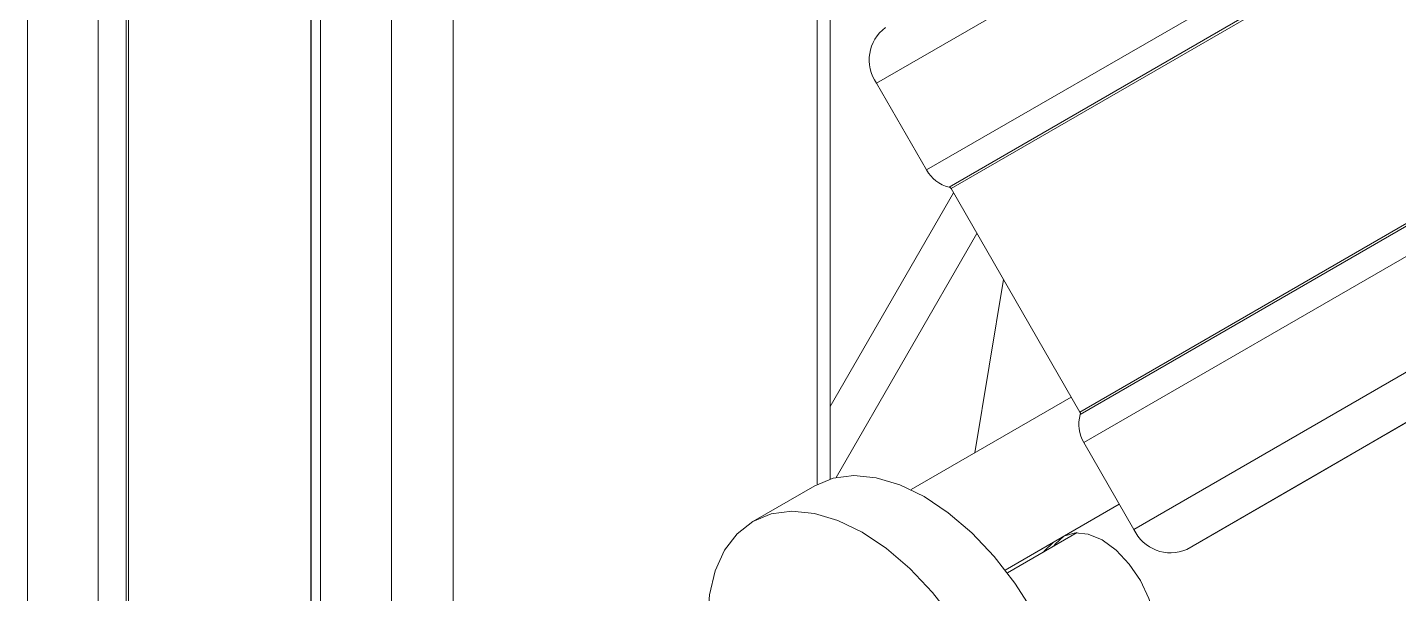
# Model space of a CAD drawing. Extents: x -976302 to -776254, y 5665 to 231437.
# Drawn here: x -788714.4 to -788241.2, y 79811.2 to 80006.4 of the extents above; entities that cross this region are included whole.
import ezdxf

# ---------------------------------------------------------------- set-up
doc = ezdxf.new("R2010")
doc.units = 0
doc.header["$LTSCALE"] = 1000
doc.header["$MEASUREMENT"] = 0

msp = doc.modelspace()

# ---------------------------------------------------------------- linework, layer by layer
at = {"linetype": 'Continuous', "lineweight": 15}
for p, q in [((-788437.36, 79850.72), (-788437.36, 81039.41)), ((-788437.36, 79850.72), (-788437.36, 81039.41)), ((-788714.35, 79800.55), (-788714.35, 81033.25)), ((-788714.35, 79800.55), (-788714.35, 81033.25)), ((-788441.78, 79848.91), (-788441.78, 81033.25)), ((-788689.93, 79786.45), (-788689.93, 81019.15)), ((-788689.93, 79786.45), (-788689.93, 81019.15)), ((-788680.31, 79784.66), (-788680.31, 81017.37)), ((-788680.31, 79784.66), (-788680.31, 81017.37)), ((-788679.44, 79784.5), (-788679.44, 81017.2)), ((-788679.44, 79784.5), (-788679.44, 81017.2)), ((-788616.54, 79748.19), (-788616.54, 80980.9)), ((-788616.54, 79748.19), (-788616.54, 80980.9)), ((-788616.41, 80979.36), (-788616.41, 79746.65)), ((-788616.41, 80979.36), (-788616.41, 79746.65)), ((-788613.16, 79742.13), (-788613.16, 80974.84)), ((-788613.16, 79742.13), (-788613.16, 80974.84)), ((-788588.74, 79728.03), (-788588.74, 80960.74)), ((-788588.74, 79728.03), (-788588.74, 80960.74)), ((-788567.39, 79728.03), (-788567.39, 80960.74)), ((-788567.39, 79728.03), (-788567.39, 80960.74)), ((-788421.34, 79987.2), (-787445.09, 80550.97)), ((-788421.34, 79987.2), (-787445.09, 80550.97)), ((-788404.07, 79957.3), (-787427.82, 80521.06)), ((-788404.07, 79957.3), (-787427.82, 80521.06)), ((-788396.32, 79951.39), (-787420.07, 80515.15)), ((-788396.32, 79951.39), (-787420.07, 80515.15)), ((-788395.61, 79950.85), (-787419.36, 80514.62)), ((-788395.61, 79950.85), (-787419.36, 80514.62)), ((-788351.14, 79873.83), (-787374.89, 80437.59)), ((-788351.14, 79873.83), (-787374.89, 80437.59)), ((-788351.03, 79872.95), (-787374.78, 80436.71)), ((-788351.03, 79872.95), (-787374.78, 80436.71)), ((-788349.79, 79863.28), (-787373.54, 80427.04)), ((-788349.79, 79863.28), (-787373.54, 80427.04)), ((-788332.52, 79833.37), (-787356.27, 80397.13)), ((-788332.52, 79833.37), (-787356.27, 80397.13)), ((-788314.3, 79826.45), (-787341.6, 80388.17)), ((-788404.07, 79957.3), (-788421.34, 79987.2)), ((-788404.07, 79957.3), (-788421.34, 79987.2)), ((-788351.14, 79873.83), (-788395.61, 79950.85)), ((-788351.14, 79873.83), (-788395.61, 79950.85)), ((-788394.78, 79949.42), (-788437.36, 79875.68)), ((-788435.25, 79851.27), (-788386.69, 79935.39)), ((-788387.41, 79859.78), (-788377.55, 79919.57)), ((-788387.41, 79859.78), (-788377.55, 79919.57)), ((-788354.13, 79879), (-788409.44, 79847.06)), ((-788354.13, 79879), (-788409.44, 79847.06)), ((-788269.29, 79852.44), (-788236.58, 79871.33)), ((-788269.29, 79852.44), (-788236.58, 79871.33)), ((-788332.52, 79833.37), (-788349.79, 79863.28)), ((-788332.52, 79833.37), (-788349.79, 79863.28)), ((-788269.29, 79852.44), (-788314.3, 79826.45)), ((-788269.29, 79852.44), (-788314.3, 79826.45)), ((-788442.68, 79848.42), (-788464.03, 79836.09)), ((-788442.68, 79848.42), (-788464.03, 79836.09)), ((-788376.93, 79819.34), (-788337.56, 79842.08)), ((-788376.93, 79819.34), (-788337.56, 79842.08)), ((-788337.55, 79842.07), (-788360.28, 79828.95)), ((-788337.55, 79842.07), (-788360.28, 79828.95)), ((-788352.07, 79832.24), (-788376.16, 79818.33)), ((-788352.07, 79832.24), (-788376.16, 79818.33)), ((-788360.28, 79828.95), (-788376.93, 79819.34))]:
    msp.add_line(p, q, dxfattribs=at)
at = {"linetype": 'Continuous', "lineweight": 15, "flags": 128}
for points in [[(-788367.2, 79804.84), (-788373.57, 79814.8), (-788380.71, 79823.97), (-788388.45, 79832.14), (-788396.59, 79839.1), (-788404.94, 79844.68), (-788413.29, 79848.74), (-788421.44, 79851.18), (-788429.17, 79851.95), (-788436.32, 79851.02), (-788442.68, 79848.42)], [(-788367.2, 79804.84), (-788373.57, 79814.8), (-788380.71, 79823.97), (-788388.45, 79832.14), (-788396.59, 79839.1), (-788404.94, 79844.68), (-788413.29, 79848.74), (-788421.44, 79851.18), (-788429.17, 79851.95), (-788436.32, 79851.02), (-788442.68, 79848.42)], [(-788388.55, 79792.51), (-788394.92, 79802.47), (-788402.06, 79811.65), (-788409.8, 79819.82), (-788417.94, 79826.77), (-788426.29, 79832.35), (-788434.64, 79836.42), (-788442.79, 79838.86), (-788450.52, 79839.62), (-788457.67, 79838.69), (-788464.03, 79836.09), (-788469.47, 79831.87), (-788473.85, 79826.15), (-788477.05, 79819.07), (-788479.01, 79810.79), (-788479.67, 79801.53)], [(-788388.55, 79792.51), (-788394.92, 79802.47), (-788402.06, 79811.65), (-788409.8, 79819.82), (-788417.94, 79826.77), (-788426.29, 79832.35), (-788434.64, 79836.42), (-788442.79, 79838.86), (-788450.52, 79839.62), (-788457.67, 79838.69), (-788464.03, 79836.09), (-788469.47, 79831.87), (-788473.85, 79826.15), (-788477.05, 79819.07), (-788479.01, 79810.79), (-788479.67, 79801.53)], [(-788330.3, 79815.75), (-788334.17, 79821.41), (-788338.68, 79826.17), (-788343.51, 79829.7), (-788348.35, 79831.75), (-788352.85, 79832.2), (-788356.72, 79831), (-788359.69, 79828.25), (-788360.12, 79827.59)], [(-788330.3, 79815.75), (-788334.17, 79821.41), (-788338.68, 79826.17), (-788343.51, 79829.7), (-788348.35, 79831.75), (-788352.85, 79832.2), (-788356.72, 79831), (-788359.69, 79828.25), (-788360.12, 79827.59)], [(-788360.28, 79828.95), (-788363.46, 79825.89), (-788363.68, 79825.53)], [(-788360.28, 79828.95), (-788363.46, 79825.89), (-788363.68, 79825.53)], [(-788334.96, 79784.01), (-788334.17, 79784.05), (-788330.3, 79785.24), (-788327.34, 79788), (-788325.47, 79792.12), (-788324.83, 79797.34), (-788325.47, 79803.29), (-788327.34, 79809.57), (-788330.3, 79815.75)], [(-788334.96, 79784.01), (-788334.17, 79784.05), (-788330.3, 79785.24), (-788327.34, 79788), (-788325.47, 79792.12), (-788324.83, 79797.34), (-788325.47, 79803.29), (-788327.34, 79809.57), (-788330.3, 79815.75)]]:
    msp.add_lwpolyline(points, dxfattribs=at)
at = {"linetype": 'Continuous', "lineweight": 15}
for centre, radius, start, end in [((-788409.96, 79995.23), 13.92, 126.3512, 215.1851), ((-788409.96, 79995.23), 13.92, 126.3512, 215.1851), ((-788393.57, 79963.05), 11.98, 208.7224, 256.7288), ((-788393.57, 79963.05), 11.98, 208.7224, 256.7288), ((-788396.57, 79950.33), 1.09, 28.7224, 76.7288), ((-788396.57, 79950.33), 1.09, 28.7224, 76.7288), ((-788339.55, 79869.5), 11.98, 163.2688, 211.2784), ((-788339.55, 79869.5), 11.98, 163.2688, 211.2784), ((-788352.07, 79873.26), 1.09, 343.2688, 31.2784), ((-788352.07, 79873.26), 1.09, 343.2688, 31.2784), ((-788319.89, 79839.21), 13.92, 204.8163, 293.6431), ((-788319.89, 79839.21), 13.92, 204.8163, 293.6431)]:
    msp.add_arc(centre, radius, start, end, dxfattribs=at)

doc.saveas('drawing.dxf')
